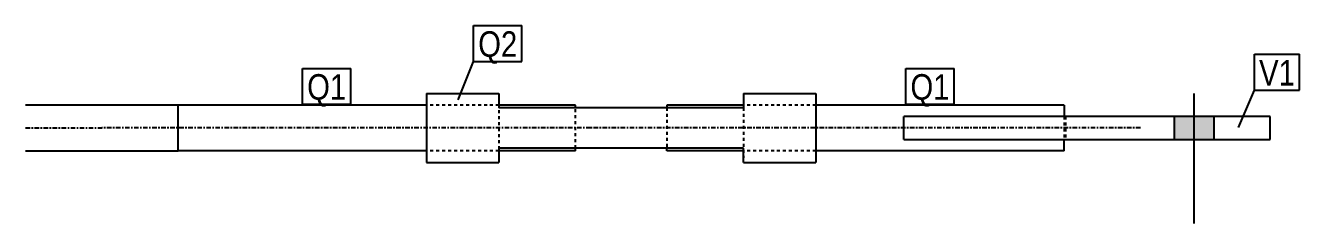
# Model space of a CAD drawing. Header units: millimetres. Extents: x 12 to 19728, y -28 to 365.
# Drawn here: x 5937 to 6771, y -28 to 102 of the extents above; entities that cross this region are included whole.
import ezdxf

# ---------------------------------------------------------------- set-up
doc = ezdxf.new("R2010")
doc.units = ezdxf.units.MM
doc.linetypes.add('DXK_LINE_DOT2', pattern=[3.9198, 1.9599, -1.9599])
doc.linetypes.add('DXK_LINE_DOT3', pattern=[5.9187, 2.979, -0.9799, 0.9799, -0.9799])
doc.layers.add('STÅL', color=7, linetype='Continuous')
doc.layers.add('TEKST', color=7, linetype='Continuous')
doc.styles.add('Arial Narrow', font='ARIALN.TTF', dxfattribs={"height": 0.2})

msp = doc.modelspace()

# ---------------------------------------------------------------- hatches: boundary and pattern name
at = {"layer": 'STÅL', "linetype": 'Continuous'}
msp.add_hatch(color=96, dxfattribs=at).paths.add_polyline_path([(6715.37, 42), (6689.37, 42), (6689.37, 27), (6715.37, 27)])

# ---------------------------------------------------------------- linework, layer by layer
at = {"layer": 'STÅL', "color": 2, "linetype": 'Continuous'}
for p, q in [((6199.87, 57), (6247.37, 57)), ((6199.87, 57), (6199.87, 12)), ((6247.37, 57), (6247.37, 47.74)), ((6407.37, 57), (6454.87, 57)), ((6407.37, 57), (6407.37, 47.74)), ((6454.87, 57), (6454.87, 15.01)), ((6037.37, 49.5), (5937.37, 49.5)), ((6199.87, 49.5), (6037.37, 49.5)), ((6037.37, 21.51), (6037.37, 49.5)), ((6037.37, 19.5), (6037.37, 49.5)), ((6297.37, 49.5), (6247.37, 49.5)), ((6407.37, 47.74), (6247.37, 47.74)), ((6297.37, 47.74), (6297.37, 49.5)), ((6407.37, 49.5), (6357.37, 49.5)), ((6357.37, 49.5), (6357.37, 47.74)), ((6617.37, 49.5), (6454.87, 49.5)), ((6752.37, 42), (6512.37, 42)), ((6512.37, 27), (6512.37, 42)), ((6617.37, 49.5), (6617.37, 42)), ((6752.37, 27), (6752.37, 42)), ((6512.37, 27), (6752.37, 27)), ((6617.37, 19.5), (6617.37, 27)), ((5937.37, 19.5), (6037.37, 19.5)), ((6037.37, 19.5), (6037.37, 21.51)), ((6199.87, 19.5), (6037.37, 19.5)), ((6407.37, 21.26), (6247.37, 21.26)), ((6247.37, 21.26), (6247.37, 12)), ((6297.37, 19.5), (6247.37, 19.5)), ((6297.37, 19.5), (6297.37, 21.26)), ((6357.37, 19.5), (6357.37, 21.26)), ((6407.37, 19.5), (6357.37, 19.5)), ((6407.37, 12), (6407.37, 21.26)), ((6617.37, 19.5), (6454.87, 19.5)), ((6199.87, 12), (6247.37, 12)), ((6407.37, 12), (6454.87, 12)), ((6454.87, 15.01), (6454.87, 12))]:
    msp.add_line(p, q, dxfattribs=at)
at = {"layer": 'STÅL', "color": 7, "linetype": 'DXK_LINE_DOT2'}
for p, q in [((6247.37, 53.99), (6247.37, 21.26)), ((6247.37, 49.5), (6199.87, 49.5)), ((6297.37, 47.49), (6297.37, 47.74)), ((6297.37, 21.26), (6297.37, 47.49)), ((6357.37, 47.74), (6357.37, 21.26)), ((6454.87, 49.5), (6407.37, 49.5)), ((6407.37, 47.74), (6407.37, 15.01)), ((6617.37, 42), (6617.37, 27)), ((6618.37, 42), (6618.37, 27)), ((6247.37, 19.5), (6199.87, 19.5)), ((6454.87, 19.5), (6407.37, 19.5))]:
    msp.add_line(p, q, dxfattribs=at)
at = {"layer": 'STÅL', "color": 96, "linetype": 'Continuous'}
for p, q in [((6702.37, 57), (6702.37, -28)), ((6689.37, 42), (6689.37, 27)), ((6715.37, 42), (6715.37, 27))]:
    msp.add_line(p, q, dxfattribs=at)
at = {"layer": 'STÅL', "color": 7, "linetype": 'DXK_LINE_DOT3'}
for p, q in [((5937.37, 34.5), (5987.37, 34.5)), ((6307.37, 34.5), (5987.37, 34.5)), ((6667.37, 34.5), (6307.37, 34.5))]:
    msp.add_line(p, q, dxfattribs=at)

# ---------------------------------------------------------------- wipeouts: each hides what was drawn before it
at = {"color": 0}
for points in [[(6259.36, 81.05), (6259.36, 98.55), (6233.78, 98.55), (6233.78, 81.05)], [(6768.49, 62.23), (6768.49, 79.73), (6745.04, 79.73), (6745.04, 62.23)]]:
    msp.add_wipeout(points, dxfattribs=at).dxf.layer = 'TEKST'

# ---------------------------------------------------------------- next in the draw order: wipeouts: each hides what was drawn before it
for points in [[(6259.36, 81.05), (6259.36, 98.55), (6233.78, 98.55), (6233.78, 81.05)], [(6768.49, 62.23), (6768.49, 79.73), (6745.04, 79.73), (6745.04, 62.23)], [(6147.37, 53), (6147.37, 70.5), (6121.79, 70.5), (6121.79, 53)], [(6542.37, 53), (6542.37, 70.5), (6516.78, 70.5), (6516.78, 53)]]:
    msp.add_wipeout(points, dxfattribs=at).dxf.layer = 'TEKST'

# ---------------------------------------------------------------- next in the draw order: linework, layer by layer
at = {"layer": 'TEKST', "color": 7, "linetype": 'Continuous'}
for p, q in [((6230.78, 101.55), (6262.36, 101.55)), ((6230.78, 78.05), (6230.78, 101.55)), ((6262.36, 78.05), (6262.36, 101.55)), ((6220.58, 53.01), (6230.78, 78.05)), ((6230.78, 78.05), (6262.36, 78.05)), ((6742.04, 82.73), (6771.49, 82.73)), ((6742.04, 59.23), (6742.04, 82.73)), ((6771.49, 59.23), (6771.49, 82.73)), ((6731.5, 34.9), (6742.04, 59.23)), ((6742.04, 59.23), (6771.49, 59.23))]:
    msp.add_line(p, q, dxfattribs=at)

# ---------------------------------------------------------------- next in the draw order: texts
at = {"layer": 'TEKST', "color": 3, "style": 'Arial Narrow'}
for s, p in [('Q2', (6233.78, 81.05)), ('V1', (6745.04, 62.23))]:
    msp.add_text(s, height=16.702, dxfattribs=at).set_placement(p)

# ---------------------------------------------------------------- next in the draw order: wipeouts: each hides what was drawn before it
at = {"color": 0}
for points in [[(6147.37, 53), (6147.37, 70.5), (6121.79, 70.5), (6121.79, 53)], [(6542.37, 53), (6542.37, 70.5), (6516.78, 70.5), (6516.78, 53)]]:
    msp.add_wipeout(points, dxfattribs=at).dxf.layer = 'TEKST'

# ---------------------------------------------------------------- next in the draw order: linework, layer by layer
at = {"layer": 'TEKST', "color": 7, "linetype": 'Continuous'}
for p, q in [((6118.79, 73.5), (6150.37, 73.5)), ((6118.79, 50), (6118.79, 73.5)), ((6150.37, 50), (6150.37, 73.5)), ((6513.78, 73.5), (6545.37, 73.5)), ((6513.78, 50), (6513.78, 73.5)), ((6545.37, 50), (6545.37, 73.5)), ((6118.79, 50), (6150.37, 50)), ((6513.78, 50), (6545.37, 50))]:
    msp.add_line(p, q, dxfattribs=at)

# ---------------------------------------------------------------- next in the draw order: texts
at = {"layer": 'TEKST', "color": 3, "style": 'Arial Narrow'}
for p in [(6121.79, 53), (6516.78, 53)]:
    msp.add_text('Q1', height=16.702, dxfattribs=at).set_placement(p)

doc.saveas('drawing.dxf')
